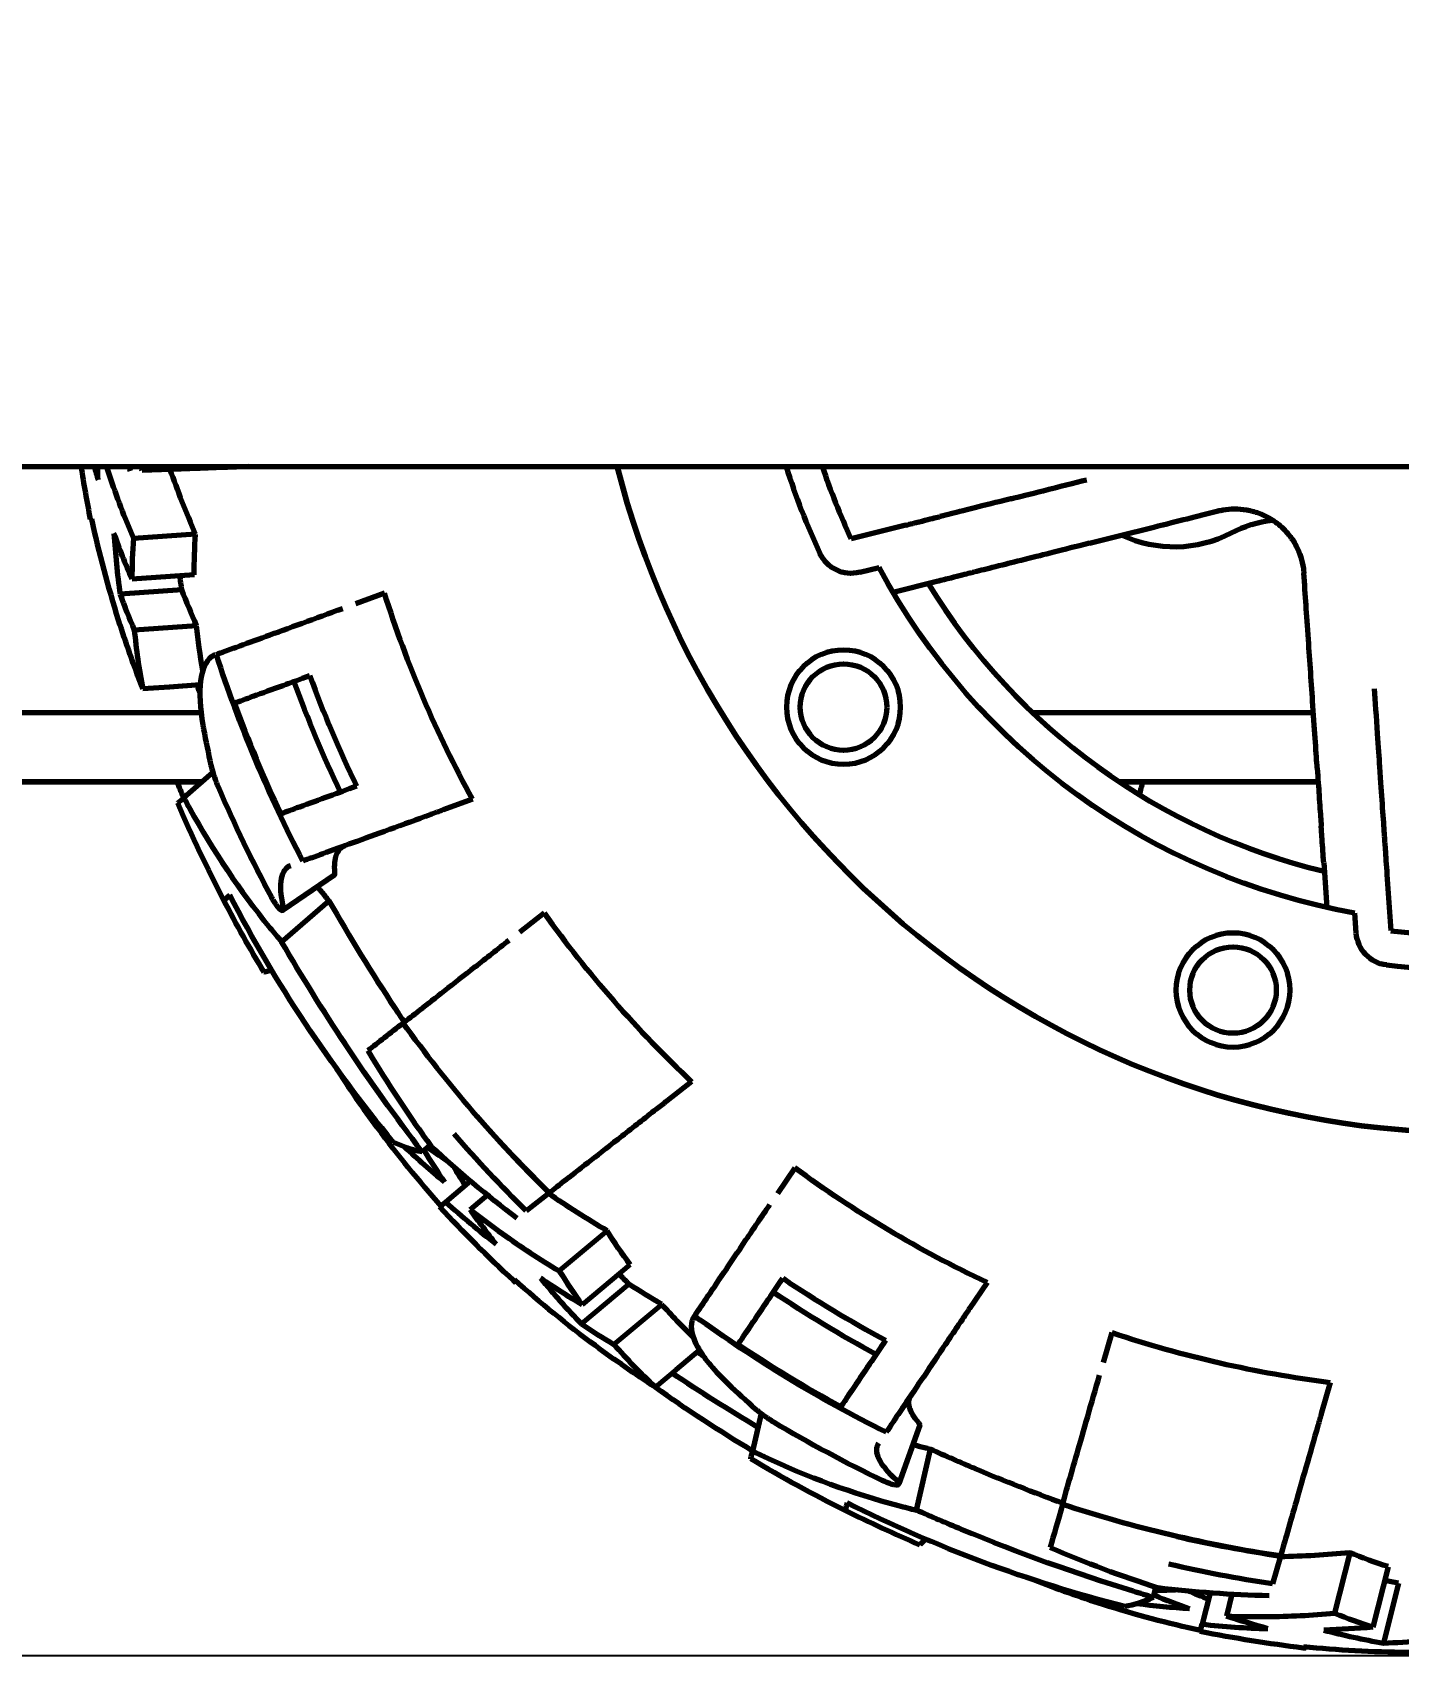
# Model space of a CAD drawing. Header units: millimetres. Extents: x 0 to 1189, y 0 to 841.
# Drawn here: x 619.13 to 658.63, y 264.28 to 311.22 of the extents above; entities that cross this region are included whole.
import ezdxf

# ---------------------------------------------------------------- set-up
doc = ezdxf.new("R2010")
doc.units = ezdxf.units.MM
doc.header["$LTSCALE"] = 0.75
doc.layers.add('FD_Dimensions', color=7, linetype='Continuous', lineweight=35)
doc.layers.add('Visible', color=7, linetype='Continuous', lineweight=70)
doc.styles.get("Standard").update_dxf_attribs({"font": 'arial.ttf'})
doc.dimstyles.new('Dim-ISO-25', dxfattribs={"dimtxt": 3.5, "dimasz": 3.5, "dimexe": 2.1, "dimexo": 2.1, "dimgap": 1.4, "dimtad": 1, "dimzin": 12, "dimdsep": 46, "dimtxsty": 'Standard', "dimcen": 0, "dimazin": 3, "dimtp": 0.1, "dimtm": 0.1, "dimtfac": 0.714286, "dimtmove": 0, "dimatfit": 3, "dimfxl": 1, "dimtzin": 12, "dimarcsym": 0})

# ---------------------------------------------------------------- blocks, each defined once
blk = doc.blocks.new('*D31')
at = {"layer": 'Defpoints', "color": 0, "transparency": 16777216}
for p in [(586.804795, 358.159183), (807.04622, 358.159183), (572.723978, 264.278999)]:
    blk.add_point(p, dxfattribs=at)
at = {"layer": 'FD_Dimensions', "color": 0, "lineweight": -2, "transparency": 16777216}
for p, q in [((588.904795, 358.159183), (809.14622, 358.159183)), ((807.04622, 267.778999), (807.04622, 354.659183)), ((574.823978, 264.278999), (809.14622, 264.278999))]:
    blk.add_line(p, q, dxfattribs=at)
at = {"layer": 'FD_Dimensions', "color": 0, "transparency": 16777216}
for points in [[(806.462887, 354.659183), (807.629554, 354.659183), (807.04622, 358.159183)], [(806.462887, 267.778999), (807.629554, 267.778999), (807.04622, 264.278999)]]:
    blk.add_solid(points, dxfattribs=at)
at = {"layer": 'FD_Dimensions', "color": 0, "transparency": 16777216, "insert": (803.858021, 311.219091), "char_height": 3.5, "attachment_point": 5, "rotation": 90}
blk.add_mtext('93.88', dxfattribs=at)

msp = doc.modelspace()

# ---------------------------------------------------------------- linework, layer by layer
at = {"layer": 'Visible', "extrusion": (0, 1, 0)}
for p, q in [((575.465, 298.663), (759.513, 298.663)), ((623.137, 298.584), (622.298, 298.555)), ((623.137, 298.584), (623.141, 298.584)), ((620.845, 297.141), (620.81, 297.138)), ((623.848, 296.711), (622.047, 296.585)), ((644.387, 296.972), (642.806, 296.576)), ((643.05, 295.606), (643.612, 295.747)), ((623.806, 295.53), (622.007, 295.404)), ((645.284, 295.342), (644.018, 295.024)), ((623.449, 295.096), (621.662, 294.971)), ((629.309, 295.001), (628.466, 294.695)), ((623.876, 294.063), (622.075, 293.937)), ((623.097, 292.286), (622.321, 292.232)), ((623.981, 292.348), (623.097, 292.286)), ((611.931, 291.548), (624.006, 291.548)), ((648.049, 291.548), (656.169, 291.548)), ((624.347, 289.817), (623.507, 289.087)), ((624.037, 289.548), (612.847, 289.548)), ((613.138, 289.547), (624.036, 289.547)), ((656.306, 289.548), (650.553, 289.548)), ((650.553, 289.547), (656.306, 289.547)), ((631.857, 289.043), (631.006, 288.733)), ((627.856, 286.852), (626.37, 285.831)), ((656.466, 287.218), (656.555, 285.916)), ((658.294, 286.868), (658.405, 285.243)), ((626.335, 284.921), (627.703, 286.11)), ((633.924, 285.755), (633.217, 285.203)), ((657.407, 285.174), (657.368, 285.752)), ((638.189, 280.876), (637.475, 280.318)), ((630.398, 278.846), (630.631, 279.049)), ((641.17, 278.388), (640.669, 277.644)), ((631.8, 277.998), (631.08, 277.395)), ((632.289, 277.593), (631.788, 277.173)), ((634.071, 277.659), (633.409, 277.142)), ((634.071, 277.659), (634.074, 277.661)), ((630.912, 277.253), (631.08, 277.395)), ((635.747, 276.561), (634.364, 275.401)), ((636.407, 275.581), (635.026, 274.422)), ((633.065, 275.144), (633.038, 275.121)), ((633.135, 275.083), (633.111, 275.054)), ((636.374, 275.021), (635.001, 273.869)), ((646.734, 275.065), (646.227, 274.314)), ((637.327, 274.436), (635.943, 273.275)), ((638.278, 274.1), (638.257, 274.069)), ((650.338, 273.62), (650.091, 272.758)), ((638.42, 273.11), (637.74, 272.54)), ((637.74, 272.54), (637.145, 272.04)), ((656.657, 272.179), (656.407, 271.308)), ((640.203, 271.277), (639.952, 270.193)), ((644.785, 270.941), (644.183, 269.242)), ((644.69, 268.485), (645.097, 270.251)), ((655.217, 267.157), (654.985, 266.349)), ((655.217, 267.157), (655.218, 267.16)), ((657.218, 267.254), (656.781, 265.502)), ((658.328, 266.849), (657.891, 265.099)), ((651.547, 265.958), (651.616, 266.259)), ((658.63, 266.376), (658.197, 264.638)), ((653.179, 266.096), (652.952, 265.185)), ((653.814, 266.056), (653.655, 265.422)), ((652.899, 264.971), (652.952, 265.185)), ((655.881, 264.531), (655.872, 264.497)), ((655.973, 264.522), (655.971, 264.485))]:
    msp.add_line(p, q, dxfattribs=at)
at = {"layer": 'Visible', "extrusion": (1e-16, 0, -1)}
for centre in [(-642.582, 291.707), (-653.844, 283.525)]:
    msp.add_circle(centre, 1.65, dxfattribs=at)
at = {"layer": 'Visible'}
for centre in [(642.582, 291.707), (653.844, 283.525)]:
    msp.add_circle(centre, 1.25, dxfattribs=at)
at = {"layer": 'Visible', "extrusion": (1e-16, 0, -1)}
for centre, radius, start, end in [((-660.805, 304.947), 40.75, 348.9521, 351.1287), ((-660.805, 304.947), 39.034, 350.5743, 350.7354), ((-660.805, 304.947), 38.198, 350.4108, 350.5307), ((-660.805, 304.947), 25.55, 194.2386, 345.7614), ((-660.805, 304.947), 19.85, 335.0565, 341.5433), ((-655.441, 293.546), 3.6, 62.7544, 82.7778), ((-642.806, 296.576), 1, 255.917, 335.0565), ((-660.805, 304.947), 19.5, 280.1516, 331.8484), ((-660.805, 304.947), 33.029, 331.2144, 342.4747), ((-660.805, 304.947), 38.198, 332.4108, 342.1397), ((-660.805, 304.947), 36.332, 334.401, 339.8835), ((-660.805, 304.947), 39, 340.8088, 341.1428), ((-660.805, 304.947), 38.155, 334.6692, 339.8891), ((-660.805, 304.947), 40.53, 336.9637, 337.6684), ((-660.805, 304.947), 40.75, 332.4814, 336.8634), ((-660.805, 304.947), 40.75, 329.1366, 332.4814), ((-660.805, 304.947), 40.53, 320.4138, 332.5559), ((-658.405, 285.243), 1, 276.9435, 356.083), ((-660.805, 304.947), 38.198, 314.4108, 324.1397), ((-660.805, 304.947), 39.034, 314.5743, 319.0545), ((-660.805, 304.947), 33.029, 295.2144, 306.4747), ((-660.805, 304.947), 40.75, 312.9521, 317.1868), ((-660.805, 304.947), 40.75, 312.8132, 312.9521), ((-660.805, 304.947), 36.332, 298.401, 303.8835), ((-660.805, 304.947), 38.198, 296.4108, 306.1397), ((-660.805, 304.947), 38.155, 298.6692, 303.8891), ((-660.805, 304.947), 39, 304.8088, 305.1428), ((-660.805, 304.947), 40.53, 300.9637, 305.7158), ((-660.805, 304.947), 40.75, 296.4814, 300.8634), ((-660.805, 304.947), 40.53, 284.4138, 296.5559), ((-660.805, 304.947), 38.198, 278.4108, 288.1397), ((-660.805, 304.947), 40.75, 293.1366, 296.4814), ((-660.805, 304.947), 39.034, 278.5743, 283.0545), ((-660.805, 304.947), 40.75, 276.9521, 281.1868), ((-660.805, 304.947), 40.75, 276.8132, 276.9521)]:
    msp.add_arc(centre, radius, start, end, dxfattribs=at)
at = {"layer": 'Visible'}
for centre, radius, start, end in [((660.805, 304.947), 38.201, 189.4684, 189.5885), ((660.805, 304.947), 25.55, 194.2386, 345.7614), ((660.805, 304.947), 20.85, 197.5419, 204.9435), ((652.145, 299.947), 3.6, 245.0817, 297.2456), ((660.805, 304.947), 18.5, 211.5085, 256.4915), ((660.805, 304.947), 35.842, 200.1181, 205.6759), ((660.805, 304.947), 39.494, 203.1842, 208.3232), ((660.805, 304.947), 33.029, 215.5253, 226.7856), ((660.805, 304.947), 19.85, 263.0565, 276.9435), ((660.805, 304.947), 20.85, 263.0565, 276.9435), ((660.805, 304.947), 38.201, 221.0098, 225.5885), ((660.805, 304.947), 35.842, 236.1181, 241.6759), ((660.805, 304.947), 33.029, 251.5253, 262.7856), ((660.805, 304.947), 39.494, 239.1842, 244.3232), ((660.805, 304.947), 38.201, 257.0098, 261.5885)]:
    msp.add_arc(centre, radius, start, end, dxfattribs=at)
for centre, major_axis, ratio, start_param, end_param in [((667.381, 306.656), (47.268, 3.304), 0.707105, 3.283366, 3.295086), ((671.022, 297.705), (48.975, 3.426), 0.579244, 3.060617, 3.102012), ((667.159, 304.988), (46.968, 3.284), 0.707105, 3.347881, 3.380548), ((665.949, 306.106), (37.479, 25.758), 0.768445, 2.811499, 2.840964), ((664.093, 303.728), (32.766, 25.602), 0.922984, 3.026359, 3.112925), ((665.789, 309.203), (30.322, 36.138), 0.707106, 2.91209, 2.944348), ((665.121, 310.195), (36.299, 30.456), 0.707105, 3.238675, 3.295086), ((673.328, 305.094), (37.608, 31.559), 0.579244, 3.060617, 3.102012), ((665.922, 308.715), (36.068, 30.264), 0.707105, 3.347881, 3.380548), ((664.286, 308.908), (15.181, 42.868), 0.768445, 2.811499, 2.840964), ((664.182, 305.894), (11.46, 39.972), 0.922984, 3.026359, 3.112925), ((662.336, 311.32), (3.29, 47.059), 0.707106, 2.91209, 2.944348), ((670.85, 312.427), (11.876, 47.637), 0.579244, 3.060617, 3.102012), ((661.212, 311.73), (11.464, 45.975), 0.707105, 3.238675, 3.295086), ((662.73, 311.003), (11.391, 45.684), 0.707105, 3.347881, 3.380548)]:
    msp.add_ellipse(centre, major_axis=major_axis, ratio=ratio, start_param=start_param, end_param=end_param, dxfattribs=at)
at = {"layer": 'Visible', "extrusion": (1e-16, 0, -1)}
for centre, major_axis, ratio, start_param, end_param in [((667.937, 300.956), (46.876, 3.279), 0.707106, 3.159804, 3.171298), ((667.178, 306.478), (47.059, 3.29), 0.707106, 2.902593, 2.944348), ((670.982, 297.745), (47.137, 3.297), 0.579244, 3.181134, 3.224145), ((667.075, 304.979), (45.137, 3.155), 0.707104, 2.892829, 2.926892), ((671.133, 316.434), (42.29, 36.761), 0.196114, 2.99138, 3.060103), ((660.952, 317.47), (31.559, 37.608), 0.579244, 3.067329, 3.090441), ((668.921, 305.91), (35.996, 30.206), 0.707106, 3.159804, 3.197451), ((673.272, 305.102), (36.197, 30.373), 0.579245, 3.181116, 3.224127), ((665.06, 309.932), (36.138, 30.322), 0.707106, 2.902593, 2.944348), ((665.859, 308.658), (34.663, 29.082), 0.7071, 2.892808, 2.926871), ((670.801, 312.399), (11.434, 45.847), 0.579247, 3.181085, 3.224097), ((653.563, 315.165), (3.426, 48.975), 0.579244, 3.067329, 3.090441), ((662.408, 320.311), (12.606, 54.598), 0.196114, 2.99138, 3.060103), ((666.805, 310.497), (11.367, 45.595), 0.707106, 3.159804, 3.197451), ((661.318, 311.481), (11.413, 45.772), 0.707106, 2.902593, 2.944348)]:
    msp.add_ellipse(centre, major_axis=major_axis, ratio=ratio, start_param=start_param, end_param=end_param, dxfattribs=at)
at = {"layer": 'Visible'}
for points, knots in [([(621.269, 298.663), (621.295, 298.583), (621.321, 298.503), (621.554, 297.81), (621.788, 297.196), (622.047, 296.585)], [7.0604386, 7.0604386, 7.0604386, 7.0604386, 7.0935578, 7.0935578, 7.3468953, 7.3468953, 7.3468953, 7.3468953]), ([(625.399, 298.663), (625.137, 298.654), (624.892, 298.645), (624.353, 298.626), (624.032, 298.615), (623.514, 298.597), (623.306, 298.59), (623.141, 298.584)], [3.761589, 3.761589, 3.761589, 3.761589, 3.8534291, 3.8534291, 3.9901307, 3.9901307, 4.1091636, 4.1091636, 4.1091636, 4.1091636]), ([(647.417, 297.733), (647.665, 297.795), (647.981, 297.874), (648.804, 298.081), (649.262, 298.195), (649.614, 298.284)], [0.000128, 0.000128, 0.000128, 0.000128, 0.1731678, 0.1731678, 0.3834243, 0.3834243, 0.3834243, 0.3834243]), ([(647.417, 297.733), (646.999, 297.628), (646.649, 297.54), (646.059, 297.392), (645.789, 297.324), (645.49, 297.249), (645.413, 297.23), (645.378, 297.221)], [-8.9311151, -8.9311151, -8.9311151, -8.9311151, -8.6641467, -8.6641467, -8.3525826, -8.3525826, -8.1341697, -8.1341697, -8.1341697, -8.1341697]), ([(622.321, 292.232), (622.068, 292.888), (621.833, 293.554), (621.316, 295.19), (621.059, 296.167), (620.845, 297.141)], [17.408031, 17.408031, 17.408031, 17.408031, 17.632683, 17.632683, 17.9554931, 17.9554931, 17.9554931, 17.9554931]), ([(644.387, 296.972), (644.51, 297.003), (644.655, 297.04), (644.882, 297.097), (645.004, 297.127), (645.177, 297.171), (645.258, 297.191), (645.345, 297.213), (645.372, 297.22), (645.378, 297.221)], [0.1496318, 0.1496318, 0.1496318, 0.1496318, 0.18774, 0.18774, 0.2254658, 0.2254658, 0.2626701, 0.2626701, 0.2949946, 0.2949946, 0.2949946, 0.2949946]), ([(649.692, 296.448), (650.305, 296.601), (650.937, 296.76), (651.912, 297.005), (652.242, 297.087), (652.791, 297.225), (653.118, 297.307), (653.411, 297.381)], [0.0001795, 0.0001795, 0.0001795, 0.0001795, 0.228271, 0.228271, 0.3626383, 0.3626383, 0.4968343, 0.4968343, 0.4968343, 0.4968343]), ([(653.411, 297.381), (653.459, 297.393), (653.508, 297.403), (653.769, 297.448), (653.997, 297.452), (654.371, 297.389), (654.513, 297.35), (654.729, 297.262), (654.803, 297.226), (654.944, 297.147), (655.01, 297.105), (655.074, 297.059)], [-0.1895415, -0.1895415, -0.1895415, -0.1895415, -0.1716037, -0.1716037, -0.09499, -0.09499, -0.0487184, -0.0487184, -0.0235669, -0.0235669, -0.000001, -0.000001, -0.000001, -0.000001]), ([(655.074, 297.059), (655.137, 297.013), (655.198, 296.963), (655.316, 296.853), (655.373, 296.793), (655.524, 296.615), (655.605, 296.492), (655.78, 296.156), (655.846, 295.94), (655.885, 295.677), (655.89, 295.627), (655.893, 295.577)], [-0.1902038, -0.1902038, -0.1902038, -0.1902038, -0.1665355, -0.1665355, -0.1413064, -0.1413064, -0.0947988, -0.0947988, -0.0182444, -0.0182444, -0.000001, -0.000001, -0.000001, -0.000001]), ([(649.692, 296.447), (649.306, 296.351), (648.959, 296.264), (648.364, 296.114), (648.119, 296.053), (647.931, 296.006)], [-0.2881047, -0.2881047, -0.2881047, -0.2881047, -0.1440088, -0.1440088, -0.0000001, -0.0000001, -0.0000001, -0.0000001]), ([(647.931, 296.006), (647.634, 295.931), (647.38, 295.868), (646.898, 295.747), (646.661, 295.687), (646.403, 295.622), (646.337, 295.606), (646.304, 295.598)], [-8.561496, -8.561496, -8.561496, -8.561496, -8.3514854, -8.3514854, -8.0644363, -8.0644363, -7.8703579, -7.8703579, -7.8703579, -7.8703579]), ([(646.304, 295.598), (646.298, 295.596), (646.271, 295.589), (646.183, 295.567), (646.1, 295.546), (645.923, 295.502), (645.797, 295.47), (645.562, 295.412), (645.412, 295.374), (645.284, 295.342)], [-0.2991643, -0.2991643, -0.2991643, -0.2991643, -0.2671844, -0.2671844, -0.2297487, -0.2297487, -0.1911184, -0.1911184, -0.151607, -0.151607, -0.151607, -0.151607]), ([(656.155, 291.752), (656.112, 292.383), (656.068, 293.032), (655.999, 294.035), (655.976, 294.375), (655.937, 294.939), (655.914, 295.276), (655.893, 295.577)], [-0.4080662, -0.4080662, -0.4080662, -0.4080662, -0.2206611, -0.2206611, -0.1102605, -0.1102605, -0.000001, -0.000001, -0.000001, -0.000001]), ([(624.448, 293.232), (624.603, 293.288), (624.799, 293.36), (625.285, 293.537), (625.586, 293.646), (626.191, 293.866), (626.551, 293.998), (627.315, 294.276), (627.717, 294.422), (628.101, 294.562)], [-4.0816675, -4.0816675, -4.0816675, -4.0816675, -3.9618291, -3.9618291, -3.8252836, -3.8252836, -3.6886674, -3.6886674, -3.5563533, -3.5563533, -3.5563533, -3.5563533]), ([(624.412, 293.219), (624.372, 293.204), (624.334, 293.184), (624.138, 293.038), (624.033, 292.8), (623.951, 292.12), (623.973, 291.687), (624.065, 291.147), (624.071, 291.11), (624.078, 291.073)], [2.3628766, 2.3628766, 2.3628766, 2.3628766, 2.4067943, 2.4067943, 2.6057136, 2.6057136, 2.8021395, 2.8021395, 2.8164491, 2.8164491, 2.8164491, 2.8164491]), ([(624.976, 291.828), (625.124, 291.882), (625.306, 291.948), (625.773, 292.118), (626.074, 292.227), (626.605, 292.421), (626.868, 292.516), (627.15, 292.619)], [-4.069161, -4.069161, -4.069161, -4.069161, -3.9594341, -3.9594341, -3.8229021, -3.8229021, -3.7194059, -3.7194059, -3.7194059, -3.7194059]), ([(657.926, 292.245), (657.95, 291.883), (657.983, 291.412), (658.041, 290.566), (658.063, 290.241), (658.081, 289.985)], [0.000001, 0.000001, 0.000001, 0.000001, 0.1317049, 0.1317049, 0.240232, 0.240232, 0.240232, 0.240232]), ([(656.279, 289.94), (656.266, 290.134), (656.249, 290.386), (656.207, 290.998), (656.182, 291.355), (656.155, 291.751)], [-0.2877058, -0.2877058, -0.2877058, -0.2877058, -0.1439315, -0.1439315, -0.0000769, -0.0000769, -0.0000769, -0.0000769]), ([(624.29, 290.031), (624.3, 289.986), (624.312, 289.939), (624.35, 289.802), (624.38, 289.708), (624.436, 289.555), (624.459, 289.497), (624.483, 289.44), (624.488, 289.426), (624.494, 289.413), (624.5, 289.399)], [0.57737748, 0.57737748, 0.57737748, 0.57737748, 0.59475125, 0.59475125, 0.62625191, 0.62625191, 0.6448508, 0.6448508, 0.6448508, 0.64934478, 0.64934478, 0.64934478, 0.64934478]), ([(656.279, 289.94), (656.3, 289.635), (656.318, 289.374), (656.352, 288.878), (656.369, 288.634), (656.387, 288.368), (656.392, 288.3), (656.394, 288.267)], [1.8083544, 1.8083544, 1.8083544, 1.8083544, 2.0183642, 2.0183642, 2.3054133, 2.3054133, 2.4994917, 2.4994917, 2.4994917, 2.4994917]), ([(658.081, 289.985), (658.11, 289.556), (658.134, 289.195), (658.176, 288.589), (658.195, 288.311), (658.216, 288.003), (658.222, 287.924), (658.224, 287.888)], [1.7902439, 1.7902439, 1.7902439, 1.7902439, 2.0572112, 2.0572112, 2.3687753, 2.3687753, 2.5871882, 2.5871882, 2.5871882, 2.5871882]), ([(628.502, 289.418), (628.217, 289.314), (627.951, 289.217), (627.417, 289.023), (627.115, 288.913), (626.648, 288.743), (626.467, 288.677), (626.318, 288.623)], [-0.6503544, -0.6503544, -0.6503544, -0.6503544, -0.5458766, -0.5458766, -0.409261, -0.409261, -0.2999653, -0.2999653, -0.2999653, -0.2999653]), ([(623.507, 289.087), (623.565, 288.978), (623.624, 288.87), (624.346, 287.559), (625.122, 286.403), (626.107, 285.192), (626.221, 285.056), (626.335, 284.921)], [-6.7908419, -6.7908419, -6.7908419, -6.7908419, -6.742069, -6.742069, -6.2007054, -6.2007054, -6.1314654, -6.1314654, -6.1314654, -6.1314654]), ([(631.006, 288.733), (630.888, 288.69), (630.749, 288.639), (630.639, 288.599), (630.638, 288.599), (630.637, 288.598)], [0.44681284, 0.44681284, 0.44681284, 0.44681284, 0.48438099, 0.48438099, 0.4848196, 0.4848196, 0.4848196, 0.4848196]), ([(630.637, 288.598), (630.246, 288.456), (629.837, 288.307), (629.063, 288.026), (628.699, 287.893), (628.09, 287.671), (627.788, 287.562), (627.301, 287.384), (627.106, 287.313), (626.95, 287.257)], [-0.8176817, -0.8176817, -0.8176817, -0.8176817, -0.683213, -0.683213, -0.5456153, -0.5456153, -0.4089137, -0.4089137, -0.2898807, -0.2898807, -0.2898807, -0.2898807]), ([(656.466, 287.218), (656.457, 287.349), (656.446, 287.504), (656.43, 287.745), (656.421, 287.875), (656.408, 288.057), (656.402, 288.142), (656.396, 288.233), (656.394, 288.261), (656.394, 288.267)], [-0.455571, -0.455571, -0.455571, -0.455571, -0.4160596, -0.4160596, -0.3774293, -0.3774293, -0.3399935, -0.3399935, -0.3080137, -0.3080137, -0.3080137, -0.3080137]), ([(658.224, 287.888), (658.224, 287.881), (658.226, 287.854), (658.232, 287.764), (658.238, 287.681), (658.25, 287.503), (658.259, 287.378), (658.275, 287.144), (658.285, 286.995), (658.294, 286.868)], [0.3038444, 0.3038444, 0.3038444, 0.3038444, 0.3361689, 0.3361689, 0.3733732, 0.3733732, 0.411099, 0.411099, 0.4492072, 0.4492072, 0.4492072, 0.4492072]), ([(627.874, 286.927), (627.858, 287.135), (627.873, 287.307), (627.966, 287.567), (628.043, 287.653), (628.151, 287.694), (628.152, 287.694), (628.153, 287.695)], [-0.2529301, -0.2529301, -0.2529301, -0.2529301, -0.1264637, -0.1264637, -0.0014004, -0.0014004, 0, 0, 0, 0]), ([(626.379, 285.952), (626.31, 286.277), (626.294, 286.546), (626.368, 286.948), (626.458, 287.077), (626.597, 287.128)], [-0.3219243, -0.3219243, -0.3219243, -0.3219243, -0.1609373, -0.1609373, 0, 0, 0, 0]), ([(627.856, 286.852), (627.858, 286.853), (627.86, 286.854), (627.872, 286.868), (627.877, 286.892), (627.874, 286.927)], [0.08069478, 0.08069478, 0.08069478, 0.08069478, 0.08342407, 0.08342407, 0.10432825, 0.10432825, 0.10432825, 0.10432825]), ([(627.368, 286.516), (627.44, 286.426), (627.514, 286.337), (627.626, 286.202), (627.665, 286.156), (627.703, 286.11)], [17.2760773, 17.2760773, 17.2760773, 17.2760773, 17.32127312, 17.32127312, 17.3447499, 17.3447499, 17.3447499, 17.3447499]), ([(626.039, 286.209), (626.056, 286.178), (626.073, 286.147), (626.115, 286.078), (626.14, 286.04), (626.197, 285.959), (626.229, 285.92), (626.285, 285.862), (626.309, 285.843), (626.349, 285.823), (626.365, 285.824), (626.386, 285.847), (626.39, 285.871), (626.385, 285.92), (626.383, 285.935), (626.379, 285.952)], [0.0011854, 0.0011854, 0.0011854, 0.0011854, 0.0118921, 0.0118921, 0.0261366, 0.0261366, 0.045713, 0.045713, 0.0638758, 0.0638758, 0.0833592, 0.0833592, 0.1044028, 0.1044028, 0.1129139, 0.1129139, 0.1129139, 0.1129139]), ([(627.703, 286.11), (628.304, 285.054), (628.939, 284.02), (629.693, 282.876), (629.786, 282.736), (629.88, 282.596)], [-11.8170159, -11.8170159, -11.8170159, -11.8170159, -11.4510759, -11.4510759, -11.3995009, -11.3995009, -11.3995009, -11.3995009]), ([(629.847, 282.57), (629.978, 282.672), (630.142, 282.8), (630.55, 283.119), (630.802, 283.316), (631.309, 283.712), (631.611, 283.949), (632.252, 284.449), (632.589, 284.712), (632.911, 284.964)], [0.2897036, 0.2897036, 0.2897036, 0.2897036, 0.409542, 0.409542, 0.5460875, 0.5460875, 0.6827036, 0.6827036, 0.8150178, 0.8150178, 0.8150178, 0.8150178]), ([(630.398, 278.846), (629.64, 279.834), (628.893, 280.88), (627.533, 282.93), (626.919, 283.916), (626.335, 284.921)], [11.0190937, 11.0190937, 11.0190937, 11.0190937, 11.4175674, 11.4175674, 11.7676704, 11.7676704, 11.7676704, 11.7676704]), ([(627.898, 281.287), (628.28, 280.697), (628.68, 280.115), (629.682, 278.76), (630.3, 278.001), (630.94, 277.277)], [-19.5470654, -19.5470654, -19.5470654, -19.5470654, -19.3224133, -19.3224133, -19.0095894, -19.0095894, -19.0095894, -19.0095894]), ([(637.475, 280.318), (637.376, 280.241), (637.26, 280.15), (637.167, 280.078), (637.166, 280.077), (637.165, 280.076)], [0.44681284, 0.44681284, 0.44681284, 0.44681284, 0.48438099, 0.48438099, 0.4848196, 0.4848196, 0.4848196, 0.4848196]), ([(637.165, 280.076), (636.838, 279.82), (636.495, 279.552), (635.846, 279.045), (635.541, 278.807), (635.03, 278.408), (634.777, 278.21), (634.368, 277.891), (634.204, 277.763), (634.074, 277.661)], [3.5813627, 3.5813627, 3.5813627, 3.5813627, 3.7158313, 3.7158313, 3.8534291, 3.8534291, 3.9901307, 3.9901307, 4.1091636, 4.1091636, 4.1091636, 4.1091636]), ([(631.788, 277.173), (632.09, 276.936), (632.4, 276.703), (633.246, 276.102), (633.795, 275.742), (634.364, 275.401)], [6.9396716, 6.9396716, 6.9396716, 6.9396716, 7.0928763, 7.0928763, 7.3462138, 7.3462138, 7.3462138, 7.3462138]), ([(638.277, 274.099), (638.37, 274.236), (638.486, 274.409), (638.776, 274.838), (638.955, 275.103), (639.315, 275.637), (639.529, 275.955), (639.984, 276.629), (640.223, 276.983), (640.451, 277.322)], [-4.0816675, -4.0816675, -4.0816675, -4.0816675, -3.9618291, -3.9618291, -3.8252836, -3.8252836, -3.6886674, -3.6886674, -3.5563533, -3.5563533, -3.5563533, -3.5563533]), ([(637.145, 272.04), (636.554, 272.422), (635.973, 272.823), (634.593, 273.843), (633.811, 274.482), (633.065, 275.144)], [17.408031, 17.408031, 17.408031, 17.408031, 17.632683, 17.632683, 17.9554931, 17.9554931, 17.9554931, 17.9554931]), ([(639.53, 273.274), (639.618, 273.405), (639.726, 273.565), (640.004, 273.977), (640.183, 274.242), (640.5, 274.711), (640.656, 274.943), (640.824, 275.192)], [-4.069161, -4.069161, -4.069161, -4.069161, -3.9594341, -3.9594341, -3.8229021, -3.8229021, -3.7194059, -3.7194059, -3.7194059, -3.7194059]), ([(646.227, 274.314), (646.157, 274.21), (646.075, 274.088), (646.009, 273.991), (646.009, 273.989), (646.008, 273.988)], [0.44681284, 0.44681284, 0.44681284, 0.44681284, 0.48438099, 0.48438099, 0.4848196, 0.4848196, 0.4848196, 0.4848196]), ([(638.256, 274.068), (638.232, 274.032), (638.213, 273.993), (638.141, 273.76), (638.196, 273.506), (638.529, 272.908), (638.801, 272.57), (639.193, 272.187), (639.22, 272.161), (639.247, 272.135)], [2.3628766, 2.3628766, 2.3628766, 2.3628766, 2.4067943, 2.4067943, 2.6057136, 2.6057136, 2.8021395, 2.8021395, 2.8164491, 2.8164491, 2.8164491, 2.8164491]), ([(646.008, 273.988), (645.776, 273.644), (645.532, 273.283), (645.071, 272.6), (644.855, 272.279), (644.492, 271.742), (644.313, 271.475), (644.023, 271.045), (643.907, 270.873), (643.814, 270.736)], [-0.8176817, -0.8176817, -0.8176817, -0.8176817, -0.683213, -0.683213, -0.5456153, -0.5456153, -0.4089137, -0.4089137, -0.2898807, -0.2898807, -0.2898807, -0.2898807]), ([(643.799, 273.397), (643.629, 273.145), (643.472, 272.91), (643.153, 272.439), (642.974, 272.173), (642.696, 271.761), (642.588, 271.601), (642.5, 271.47)], [-0.6503544, -0.6503544, -0.6503544, -0.6503544, -0.5458766, -0.5458766, -0.409261, -0.409261, -0.2999653, -0.2999653, -0.2999653, -0.2999653]), ([(648.912, 268.648), (648.958, 268.806), (649.015, 269.007), (649.158, 269.504), (649.246, 269.812), (649.424, 270.431), (649.529, 270.799), (649.754, 271.581), (649.871, 271.992), (649.984, 272.385)], [0.2897036, 0.2897036, 0.2897036, 0.2897036, 0.409542, 0.409542, 0.5460875, 0.5460875, 0.6827036, 0.6827036, 0.8150178, 0.8150178, 0.8150178, 0.8150178]), ([(644.756, 271.012), (644.62, 271.171), (644.531, 271.32), (644.454, 271.584), (644.465, 271.699), (644.529, 271.795), (644.529, 271.796), (644.53, 271.798)], [-0.2529301, -0.2529301, -0.2529301, -0.2529301, -0.1264637, -0.1264637, -0.0014004, -0.0014004, 0, 0, 0, 0]), ([(640.031, 271.417), (640.065, 271.386), (640.103, 271.355), (640.214, 271.267), (640.294, 271.209), (640.43, 271.118), (640.481, 271.084), (640.534, 271.052), (640.547, 271.044), (640.56, 271.037), (640.573, 271.029)], [0.57737749, 0.57737749, 0.57737749, 0.57737749, 0.59475126, 0.59475126, 0.62625191, 0.62625191, 0.6448508, 0.6448508, 0.6448508, 0.64934479, 0.64934479, 0.64934479, 0.64934479]), ([(644.785, 270.941), (644.786, 270.943), (644.786, 270.945), (644.788, 270.964), (644.778, 270.986), (644.756, 271.012)], [0.08069478, 0.08069478, 0.08069478, 0.08069478, 0.08342407, 0.08342407, 0.10432825, 0.10432825, 0.10432825, 0.10432825]), ([(656.299, 270.931), (656.184, 270.532), (656.064, 270.113), (655.837, 269.321), (655.731, 268.949), (655.552, 268.326), (655.463, 268.017), (655.32, 267.519), (655.263, 267.319), (655.218, 267.16)], [3.5813627, 3.5813627, 3.5813627, 3.5813627, 3.7158313, 3.7158313, 3.8534291, 3.8534291, 3.9901307, 3.9901307, 4.1091636, 4.1091636, 4.1091636, 4.1091636]), ([(656.407, 271.308), (656.373, 271.188), (656.332, 271.046), (656.3, 270.934), (656.299, 270.932), (656.299, 270.931)], [0.44681284, 0.44681284, 0.44681284, 0.44681284, 0.48438099, 0.48438099, 0.4848196, 0.4848196, 0.4848196, 0.4848196]), ([(644.119, 269.345), (643.872, 269.567), (643.701, 269.775), (643.524, 270.144), (643.521, 270.302), (643.604, 270.424)], [-0.3219243, -0.3219243, -0.3219243, -0.3219243, -0.1609373, -0.1609373, 0, 0, 0, 0]), ([(644.587, 270.382), (644.699, 270.352), (644.811, 270.323), (644.981, 270.28), (645.039, 270.265), (645.097, 270.251)], [17.2760773, 17.2760773, 17.2760773, 17.2760773, 17.32127312, 17.32127312, 17.3447499, 17.3447499, 17.3447499, 17.3447499]), ([(639.952, 270.193), (640.063, 270.139), (640.175, 270.085), (641.53, 269.45), (642.837, 268.971), (644.346, 268.57), (644.518, 268.527), (644.69, 268.485)], [-6.7908419, -6.7908419, -6.7908419, -6.7908419, -6.742069, -6.742069, -6.2007054, -6.2007054, -6.1314654, -6.1314654, -6.1314654, -6.1314654]), ([(645.097, 270.251), (645.526, 270.057), (645.957, 269.869), (647.234, 269.329), (648.08, 268.996), (648.924, 268.688)], [-2.189382, -2.189382, -2.189382, -2.189382, -2.0480289, -2.0480289, -1.7727264, -1.7727264, -1.7727264, -1.7727264]), ([(643.692, 269.353), (643.724, 269.338), (643.757, 269.323), (643.832, 269.291), (643.874, 269.275), (643.967, 269.244), (644.016, 269.231), (644.095, 269.217), (644.126, 269.216), (644.17, 269.223), (644.183, 269.233), (644.186, 269.264), (644.175, 269.285), (644.143, 269.322), (644.132, 269.333), (644.119, 269.345)], [0.0011854, 0.0011854, 0.0011854, 0.0011854, 0.0118921, 0.0118921, 0.0261366, 0.0261366, 0.045713, 0.045713, 0.0638758, 0.0638758, 0.0833592, 0.0833592, 0.1044028, 0.1044028, 0.1129139, 0.1129139, 0.1129139, 0.1129139]), ([(651.547, 265.958), (651.35, 266.016), (651.152, 266.076), (649.319, 266.643), (647.654, 267.242), (645.559, 268.107), (645.123, 268.294), (644.69, 268.485)], [1.4412238, 1.4412238, 1.4412238, 1.4412238, 1.506827, 1.506827, 2.0457096, 2.0457096, 2.1881347, 2.1881347, 2.1881347, 2.1881347]), ([(648.089, 266.464), (648.746, 266.21), (649.411, 265.975), (651.018, 265.468), (651.964, 265.217), (652.908, 265.008)], [-19.5470654, -19.5470654, -19.5470654, -19.5470654, -19.3224133, -19.3224133, -19.0095894, -19.0095894, -19.0095894, -19.0095894]), ([(653.655, 265.422), (654.039, 265.407), (654.426, 265.402), (655.464, 265.412), (656.12, 265.444), (656.781, 265.502)], [6.940353, 6.940353, 6.940353, 6.940353, 7.0935578, 7.0935578, 7.3468953, 7.3468953, 7.3468953, 7.3468953]), ([(661.006, 264.418), (660.303, 264.38), (659.597, 264.362), (657.881, 264.376), (656.873, 264.434), (655.881, 264.531)], [17.408031, 17.408031, 17.408031, 17.408031, 17.632683, 17.632683, 17.9554931, 17.9554931, 17.9554931, 17.9554931])]:
    msp.add_open_spline(points, degree=3, knots=knots, dxfattribs=at)
for points in [[(621.916, 298.663), (621.928, 298.623), (621.94, 298.583), (621.952, 298.543)], [(623.848, 296.711), (623.574, 297.332), (623.33, 297.958), (623.114, 298.583)], [(647.417, 297.733), (647.416, 297.732), (647.415, 297.732), (647.415, 297.732)], [(621.487, 296.731), (621.523, 296.145), (621.582, 295.557), (621.662, 294.971)], [(623.449, 295.096), (623.43, 295.231), (623.412, 295.366), (623.395, 295.501)], [(622.075, 293.937), (622.125, 293.385), (622.208, 292.813), (622.321, 292.232)], [(624.055, 292.764), (623.977, 293.204), (623.917, 293.639), (623.876, 294.063)], [(658.08, 289.985), (658.08, 289.984), (658.081, 289.983), (658.081, 289.983)], [(624.033, 289.545), (624.033, 289.546), (624.033, 289.546), (624.032, 289.547)], [(651.23, 289.547), (651.199, 289.423), (651.167, 289.299), (651.136, 289.175)], [(623.332, 288.936), (623.332, 288.936), (623.389, 288.985), (623.507, 289.087)], [(624.836, 286.268), (624.721, 286.167), (624.665, 286.119), (624.665, 286.119)], [(626.051, 284.095), (625.898, 284.06), (625.825, 284.043), (625.825, 284.043)], [(629.847, 282.57), (629.462, 282.27), (629.116, 281.999), (628.828, 281.774)], [(631.047, 277.968), (630.654, 278.292), (630.27, 278.631), (629.897, 278.982)], [(630.663, 279.004), (631.436, 278.291), (632.264, 277.593), (633.137, 276.929)], [(631.651, 277.874), (631.536, 278.053), (631.423, 278.235), (631.312, 278.419)], [(635.747, 276.561), (635.161, 276.903), (634.595, 277.265), (634.053, 277.645)], [(633.825, 275.19), (634.199, 274.737), (634.592, 274.296), (635.001, 273.869)], [(636.374, 275.021), (636.279, 275.119), (636.185, 275.217), (636.092, 275.317)], [(638.234, 273.49), (637.913, 273.8), (637.609, 274.117), (637.327, 274.436)], [(635.943, 273.275), (636.309, 272.858), (636.712, 272.443), (637.145, 272.04)], [(640.109, 270.873), (639.264, 271.379), (638.435, 271.905), (637.628, 272.445)], [(639.9, 269.968), (639.9, 269.968), (639.917, 270.041), (639.952, 270.193)], [(642.685, 268.693), (642.651, 268.544), (642.634, 268.473), (642.634, 268.473)], [(648.912, 268.648), (648.778, 268.178), (648.657, 267.756), (648.556, 267.404)], [(644.945, 267.649), (644.842, 267.531), (644.793, 267.475), (644.793, 267.475)], [(657.218, 267.254), (656.542, 267.186), (655.871, 267.146), (655.21, 267.135)], [(651.669, 266.242), (652.713, 266.119), (653.793, 266.042), (654.89, 266.017)], [(658.63, 266.376), (658.496, 266.399), (658.362, 266.424), (658.228, 266.45)], [(652.589, 265.629), (652.08, 265.661), (651.57, 265.709), (651.061, 265.774)], [(653.132, 265.908), (652.934, 265.986), (652.735, 266.066), (652.537, 266.15)], [(656.469, 265.015), (657.037, 264.868), (657.614, 264.742), (658.197, 264.638)]]:
    msp.add_open_spline(points, degree=3, dxfattribs=at)

# ---------------------------------------------------------------- dimensions: what is measured, and where the dimension line sits
at = {"layer": 'FD_Dimensions'}
dim = msp.add_linear_dim(base=(807.046, 358.159), p1=(572.724, 264.279), p2=(586.805, 358.159), angle=90, dimstyle='Dim-ISO-25', override={"dimlfac": 1, "dimclrd": 0, "dimclre": 0}, dxfattribs=at)
dim.commit()
dim.dimension.update_dxf_attribs({"geometry": '*D31', "text_midpoint": (803.858, 311.219)})

doc.saveas('drawing.dxf')
